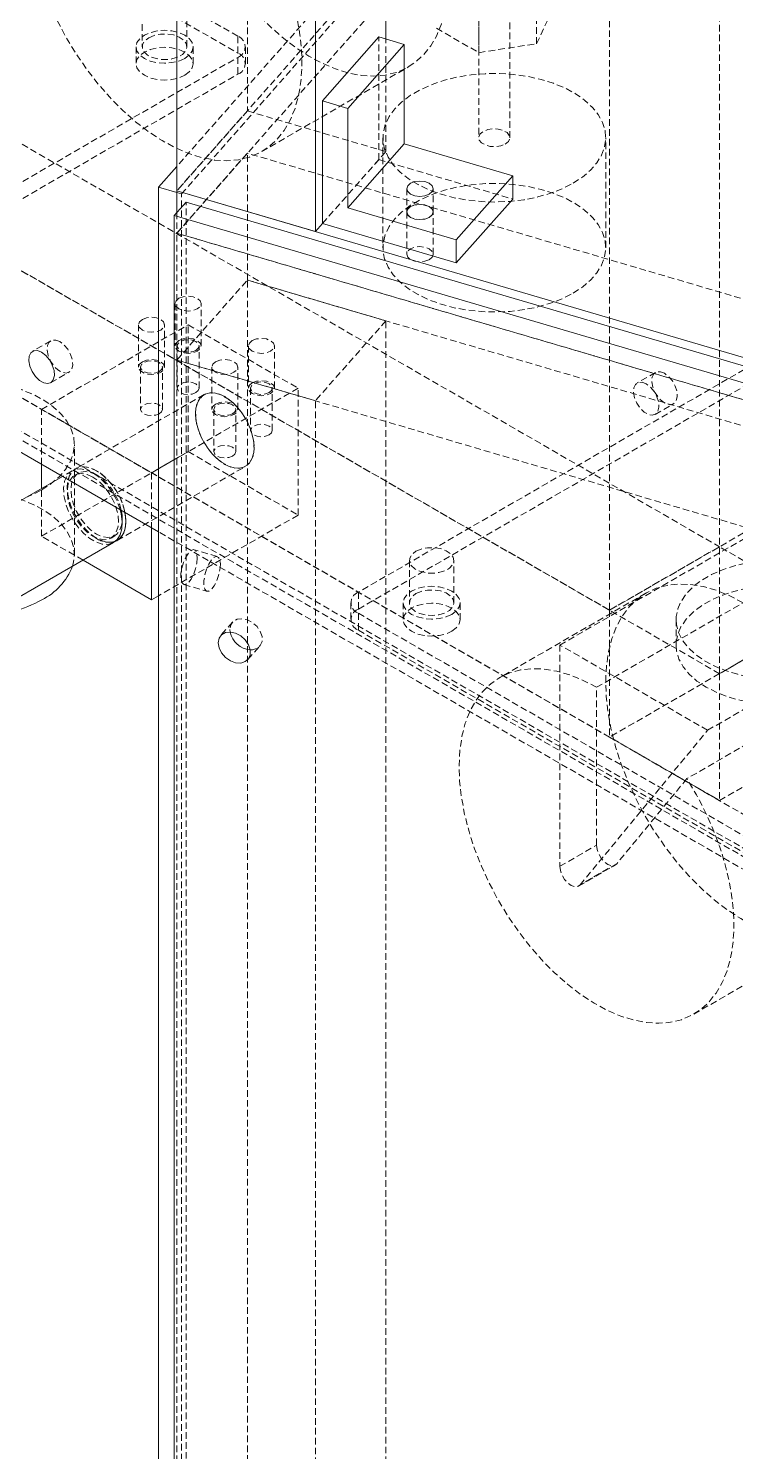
# Model space of a CAD drawing. Header units: millimetres. Extents: x 1529 to 6255, y 1713 to 5797.
# Drawn here: x 5545.8 to 5682.3, y 4221.7 to 4496.4 of the extents above; entities that cross this region are included whole.
import ezdxf

# ---------------------------------------------------------------- set-up
doc = ezdxf.new("R2010")
doc.units = ezdxf.units.MM
doc.linetypes.add('HIDDEN', pattern=[1.905, 1.27, -0.635])

msp = doc.modelspace()

# ---------------------------------------------------------------- linework, layer by layer
at = {"color": 7, "linetype": 'HIDDEN', "lineweight": 0}
for p, q in [((5657.954, 4890.345), (5657.954, 4384.089)), ((5679.167, 4878.098), (5679.167, 4371.843)), ((5575.357, 4464.435), (5756.454, 4669.616)), ((5574.449, 4456.874), (5757.362, 4664.113)), ((5588.069, 4578.455), (5588.069, 4480.47)), ((5586.218, 4494.891), (5508.436, 4539.793)), ((5508.436, 4536.527), (5586.218, 4491.625)), ((5643.88, 4493.437), (5643.88, 4527.732)), ((5632.727, 4491.712), (5632.727, 4526.006)), ((5467.035, 4518.797), (5679.167, 4396.335)), ((5614.799, 4515.48), (5574.449, 4469.764)), ((5614.799, 4510.755), (5574.449, 4465.039)), ((5657.954, 4384.089), (5445.822, 4506.55)), ((5409.441, 4503.056), (5694.335, 4338.591)), ((5567.776, 4501.015), (5567.776, 4492.85)), ((5576.376, 4492.85), (5576.376, 4501.015)), ((5643.88, 4493.437), (5646.869, 4499.876)), ((5632.715, 4498.151), (5632.715, 4475.287)), ((5638.715, 4475.287), (5638.715, 4498.151)), ((5409.441, 4494.891), (5694.335, 4330.425)), ((5692.921, 4332.875), (5410.855, 4495.708)), ((5679.167, 4371.839), (5467.035, 4494.3)), ((5586.218, 4491.625), (5586.218, 4494.891)), ((5613.437, 4471.065), (5613.437, 4494.744)), ((5614.799, 4472.608), (5614.799, 4494.344)), ((5624.562, 4496.425), (5632.727, 4491.712)), ((5657.954, 4384.089), (5852.408, 4496.345)), ((5566.576, 4492.85), (5566.576, 4489.584)), ((5577.576, 4489.584), (5577.576, 4492.85)), ((5587.682, 4489.584), (5587.682, 4492.85)), ((5632.727, 4491.712), (5643.88, 4493.437)), ((5508.436, 4445.907), (5586.218, 4490.809)), ((5586.218, 4490.809), (5586.218, 4487.543)), ((5590.824, 4472.611), (5619.109, 4488.939)), ((5508.436, 4442.64), (5586.218, 4487.543)), ((5679.167, 4371.843), (5873.622, 4484.099)), ((5657.954, 4359.593), (5445.822, 4482.054)), ((5588.069, 4480.47), (5574.449, 4465.039)), ((5588.069, 4480.47), (5614.799, 4472.608)), ((5614.215, 4475.287), (5614.215, 4454.057)), ((5657.215, 4454.057), (5657.215, 4475.287)), ((5588.069, 4472.305), (5574.449, 4456.874)), ((5833.096, 4400.232), (5588.069, 4472.305)), ((5588.069, 4447.809), (5588.069, 4472.305)), ((5602.542, 4458.72), (5614.799, 4472.608)), ((5602.542, 4458.72), (5613.437, 4471.065)), ((5613.437, 4471.065), (5639.276, 4463.464)), ((5852.408, 4471.849), (5657.954, 4359.593)), ((5575.357, 4464.435), (5574.449, 4464.702)), ((5575.357, 3896.123), (5575.357, 4464.435)), ((5618.805, 4465.452), (5618.805, 4460.961)), ((5623.905, 4460.961), (5623.905, 4465.452)), ((5576.231, 3894.57), (5576.231, 4462.882)), ((5574.449, 4460.863), (5574.449, 4456.874)), ((5618.805, 4460.961), (5618.805, 4452.796)), ((5623.905, 4452.796), (5623.905, 4460.961)), ((5679.167, 4347.347), (5873.622, 4459.603)), ((5817.694, 4385.325), (5574.449, 4456.874)), ((5574.449, 4456.874), (5819.476, 4384.801)), ((5574.449, 4432.378), (5574.449, 4456.874)), ((5574.449, 4432.378), (5588.069, 4447.809)), ((5833.096, 4375.736), (5588.069, 4447.809)), ((5588.069, 4447.809), (5614.799, 4439.946)), ((5588.069, 3941.554), (5588.069, 4447.809)), ((5574.137, 4443.275), (5574.137, 4435.109)), ((5579.137, 4435.109), (5579.137, 4443.275)), ((5548.352, 4422.863), (5576.637, 4439.191)), ((5567.066, 4439.193), (5567.066, 4431.027)), ((5572.066, 4431.027), (5572.066, 4439.193)), ((5576.637, 4439.191), (5597.85, 4426.945)), ((5576.637, 4414.695), (5576.637, 4439.191)), ((5614.799, 4439.946), (5601.18, 4424.515)), ((5614.799, 3933.691), (5614.799, 4439.946)), ((5550.138, 4436.103), (5546.603, 4434.062)), ((5574.537, 4435.109), (5574.537, 4426.944)), ((5578.737, 4426.944), (5578.737, 4435.109)), ((5588.279, 4435.111), (5588.279, 4426.945)), ((5593.279, 4426.945), (5593.279, 4435.111)), ((5567.466, 4431.027), (5567.466, 4422.862)), ((5571.666, 4422.862), (5571.666, 4431.027)), ((5817.694, 4360.829), (5574.449, 4432.378)), ((5601.18, 4424.515), (5574.449, 4432.378)), ((5574.449, 4432.378), (5574.449, 3926.123)), ((5581.208, 4431.029), (5581.208, 4422.863)), ((5586.208, 4422.863), (5586.208, 4431.029)), ((5687.263, 4432.477), (5609.482, 4387.574)), ((5550.102, 4428), (5553.638, 4430.041)), ((5609.482, 4384.308), (5687.263, 4429.21)), ((5666.811, 4429.99), (5663.275, 4427.949)), ((5579.708, 4425.708), (5554.959, 4411.421)), ((5579.708, 4425.708), (5554.959, 4411.421)), ((5597.85, 4426.945), (5569.566, 4410.617)), ((5588.679, 4426.945), (5588.679, 4418.78)), ((5592.879, 4418.78), (5592.879, 4426.945)), ((5597.85, 4402.449), (5597.85, 4426.945)), ((5548.352, 4422.863), (5569.566, 4410.617)), ((5548.352, 4412.25), (5548.352, 4422.863)), ((5581.608, 4422.863), (5581.608, 4414.698)), ((5585.808, 4414.698), (5585.808, 4422.863)), ((5601.18, 3918.26), (5601.18, 4424.515)), ((5666.775, 4421.886), (5670.31, 4423.927)), ((5548.352, 4398.367), (5576.637, 4414.695)), ((5554.685, 4394.868), (5554.685, 4416.098)), ((5576.637, 4414.695), (5597.85, 4402.449)), ((5562.959, 4397.564), (5587.708, 4411.851)), ((5562.959, 4397.564), (5587.708, 4411.851)), ((5554.252, 4411.012), (5552.375, 4409.928)), ((5555.459, 4410.554), (5554.752, 4410.146)), ((5569.566, 4410.617), (5569.566, 4400.004)), ((5548.352, 4398.367), (5548.352, 4407.606)), ((5597.85, 4402.449), (5570.902, 4386.893)), ((5648.373, 4377.368), (5690.799, 4401.86)), ((5556.351, 4393.749), (5548.352, 4398.367)), ((5561.752, 4398.022), (5562.459, 4398.43)), ((5689.385, 4330.834), (5570.902, 4399.233)), ((5582.247, 4394.459), (5577.792, 4395.769)), ((5679.167, 4396.335), (5657.954, 4384.089)), ((5700.38, 4384.089), (5679.167, 4396.335)), ((5619.324, 4393.699), (5619.324, 4385.533)), ((5627.924, 4385.533), (5627.924, 4393.699)), ((5575.817, 4389.054), (5580.272, 4387.743)), ((5609.482, 4387.574), (5609.482, 4384.308)), ((5664.979, 4387.386), (5636.695, 4371.058)), ((5608.017, 4385.533), (5608.017, 4382.267)), ((5618.124, 4385.533), (5618.124, 4382.267)), ((5629.124, 4382.267), (5629.124, 4385.533)), ((5655.444, 4369.202), (5683.728, 4385.53)), ((5585.19, 4381.77), (5582.92, 4379.198)), ((5609.482, 4383.492), (5687.263, 4338.59)), ((5609.482, 4383.492), (5609.482, 4380.226)), ((5657.954, 4384.089), (5657.954, 4359.593)), ((5679.167, 4371.843), (5657.954, 4384.089)), ((5670.799, 4382.267), (5670.799, 4377.368)), ((5700.38, 4384.089), (5679.167, 4371.843)), ((5584.696, 4380.371), (5584.74, 4379.88)), ((5609.482, 4380.226), (5687.263, 4335.323)), ((5588.169, 4374.566), (5590.439, 4377.138)), ((5648.373, 4377.368), (5648.373, 4334.651)), ((5676.877, 4360.913), (5648.373, 4377.368)), ((5679.167, 4371.839), (5657.954, 4359.593)), ((5679.167, 4371.843), (5679.167, 4347.347)), ((5655.444, 4338.733), (5655.444, 4369.202)), ((5701.17, 4367.904), (5672.886, 4351.575)), ((5676.877, 4360.913), (5685.972, 4366.163)), ((5652.277, 4331.07), (5676.877, 4360.913)), ((5657.954, 4359.593), (5679.167, 4347.347)), ((5672.886, 4351.575), (5659.348, 4335.152)), ((5648.373, 4334.651), (5655.444, 4338.733)), ((5651.994, 4330.829), (5659.065, 4334.911)), ((5659.348, 4335.152), (5652.277, 4331.07)), ((5674.192, 4306.105), (5702.476, 4322.433))]:
    msp.add_line(p, q, dxfattribs=at)
at = {"color": 7, "linetype": 'Continuous', "lineweight": 15}
for p, q in [((5574.449, 4563.024), (5574.449, 4465.039)), ((5601.18, 4555.162), (5601.18, 4457.177)), ((5614.799, 4494.344), (5614.799, 4551.156)), ((5613.437, 4494.744), (5602.542, 4482.4)), ((5618.338, 4493.303), (5613.437, 4494.744)), ((5570.902, 4399.233), (5407.32, 4493.667)), ((5607.442, 4480.958), (5618.338, 4493.303)), ((5618.338, 4474.114), (5618.338, 4493.303)), ((5602.542, 4482.4), (5607.442, 4480.958)), ((5602.542, 4482.4), (5602.542, 4458.72)), ((5607.442, 4461.769), (5607.442, 4480.958)), ((5618.338, 4474.114), (5607.442, 4461.769)), ((5639.276, 4467.955), (5618.338, 4474.114)), ((5574.449, 4469.764), (5570.902, 4465.745)), ((5628.381, 4455.61), (5639.276, 4467.955)), ((5639.276, 4463.464), (5639.276, 4467.955)), ((5574.449, 4464.702), (5570.902, 4465.745)), ((5570.902, 4465.745), (5570.902, 3897.433)), ((5574.449, 4465.039), (5574.449, 4460.863)), ((5819.476, 4392.966), (5574.449, 4465.039)), ((5574.449, 4465.039), (5601.18, 4457.177)), ((5576.231, 4462.882), (5573.961, 4460.31)), ((5576.231, 4462.882), (5817.694, 4391.858)), ((5628.381, 4455.61), (5607.442, 4461.769)), ((5628.381, 4451.12), (5639.276, 4463.464)), ((5573.961, 4460.31), (5815.424, 4389.286)), ((5573.961, 4460.31), (5573.961, 3891.998)), ((5601.18, 4457.177), (5602.542, 4458.72)), ((5602.542, 4458.72), (5628.381, 4451.12)), ((5628.381, 4451.12), (5628.381, 4455.61)), ((5548.352, 4407.606), (5548.352, 4412.25)), ((5552.375, 4409.928), (5102.411, 4150.17)), ((5569.566, 4400.004), (5569.566, 4386.121)), ((5110.41, 4136.313), (5562.252, 4397.156)), ((5569.566, 4386.121), (5556.351, 4393.749)), ((5570.902, 4386.893), (5569.566, 4386.121))]:
    msp.add_line(p, q, dxfattribs=at)
at = {"color": 7, "linetype": 'HIDDEN', "lineweight": 0, "flags": 128}
for points in [[(5600.36, 4552.036), (5597.775, 4553.383), (5595.215, 4554.425), (5592.704, 4555.152), (5590.265, 4555.558), (5587.923, 4555.639), (5585.699, 4555.394), (5583.615, 4554.825), (5581.691, 4553.938), (5579.944, 4552.741), (5578.392, 4551.246), (5577.049, 4549.467), (5575.928, 4547.42), (5575.04, 4545.126), (5574.393, 4542.606), (5573.993, 4539.884), (5573.845, 4536.987), (5573.949, 4533.94), (5574.304, 4530.775), (5574.908, 4527.52), (5575.754, 4524.208), (5576.835, 4520.868), (5578.14, 4517.534), (5579.656, 4514.237), (5581.37, 4511.008), (5583.264, 4507.879), (5585.321, 4504.878), (5587.522, 4502.035), (5589.845, 4499.376), (5592.268, 4496.928), (5594.768, 4494.713), (5597.321, 4492.752), (5599.904, 4491.064), (5602.49, 4489.665), (5605.057, 4488.568), (5607.578, 4487.785), (5610.031, 4487.322), (5612.392, 4487.183), (5614.638, 4487.371), (5616.748, 4487.883), (5618.702, 4488.715), (5620.482, 4489.858), (5622.069, 4491.301), (5623.45, 4493.031), (5624.611, 4495.032), (5625.541, 4497.284), (5626.231, 4499.766), (5626.675, 4502.454), (5626.868, 4505.323), (5626.808, 4508.345), (5626.497, 4511.492), (5625.936, 4514.733), (5625.132, 4518.037), (5624.092, 4521.374), (5622.826, 4524.712), (5621.346, 4528.018), (5619.666, 4531.261), (5617.802, 4534.41)], [(5572.076, 4535.708), (5569.491, 4537.054), (5566.931, 4538.096), (5564.419, 4538.824), (5561.981, 4539.23), (5559.639, 4539.311), (5557.415, 4539.066), (5555.331, 4538.497), (5553.407, 4537.61), (5551.66, 4536.413), (5550.108, 4534.918), (5548.765, 4533.139), (5547.644, 4531.092), (5546.755, 4528.798), (5546.108, 4526.278), (5545.709, 4523.556), (5545.56, 4520.658), (5545.664, 4517.612), (5546.02, 4514.447), (5546.624, 4511.192), (5547.47, 4507.88), (5548.551, 4504.54), (5549.855, 4501.206), (5551.372, 4497.909), (5553.085, 4494.68), (5554.98, 4491.551), (5557.037, 4488.55), (5559.238, 4485.707), (5561.561, 4483.048), (5563.984, 4480.6), (5566.484, 4478.384), (5569.037, 4476.423), (5571.619, 4474.735), (5574.206, 4473.337), (5576.772, 4472.24), (5579.294, 4471.457), (5581.747, 4470.994), (5584.108, 4470.855), (5586.354, 4471.043), (5588.464, 4471.555), (5590.418, 4472.386), (5592.197, 4473.529), (5593.785, 4474.973), (5595.166, 4476.703), (5596.327, 4478.704), (5597.257, 4480.956), (5597.947, 4483.438), (5598.39, 4486.126), (5598.583, 4488.995), (5598.524, 4492.017), (5598.212, 4495.163), (5597.652, 4498.405), (5596.848, 4501.709), (5595.808, 4505.046), (5594.542, 4508.384), (5593.062, 4511.69), (5591.382, 4514.933), (5589.518, 4518.082)], [(5575.965, 4490.605), (5574.826, 4490.1), (5573.499, 4489.783), (5572.076, 4489.675), (5570.652, 4489.783), (5569.326, 4490.1), (5568.187, 4490.605), (5567.313, 4491.262), (5566.763, 4492.028), (5566.576, 4492.85), (5566.763, 4493.672), (5567.313, 4494.438), (5568.187, 4495.095), (5569.326, 4495.6), (5570.652, 4495.917), (5572.076, 4496.025), (5573.499, 4495.917), (5574.826, 4495.6), (5575.965, 4495.095), (5576.839, 4494.438), (5577.388, 4493.672), (5577.576, 4492.85), (5577.388, 4492.028), (5576.839, 4491.262), (5575.965, 4490.605)], [(5569.035, 4494.605), (5570.067, 4495.045), (5571.276, 4495.289), (5572.557, 4495.317), (5573.795, 4495.125), (5574.881, 4494.732), (5575.717, 4494.171), (5576.229, 4493.492), (5576.373, 4492.757), (5576.134, 4492.03), (5575.536, 4491.376), (5574.629, 4490.853), (5573.496, 4490.507), (5572.237, 4490.369), (5570.963, 4490.452), (5569.788, 4490.748), (5568.816, 4491.231), (5568.135, 4491.857), (5567.803, 4492.572), (5567.851, 4493.311), (5568.274, 4494.01), (5569.035, 4494.605)], [(5575.965, 4487.339), (5576.839, 4487.996), (5577.388, 4488.762), (5577.576, 4489.584), (5577.388, 4490.406), (5576.839, 4491.171), (5575.965, 4491.829), (5574.826, 4492.334), (5573.499, 4492.651), (5572.076, 4492.759), (5570.652, 4492.651), (5569.326, 4492.334), (5568.187, 4491.829), (5567.313, 4491.171), (5566.763, 4490.406), (5566.576, 4489.584), (5566.763, 4488.762), (5567.313, 4487.996), (5568.187, 4487.339), (5569.326, 4486.834), (5570.652, 4486.517), (5572.076, 4486.409), (5573.499, 4486.517), (5574.826, 4486.834), (5575.965, 4487.339)], [(5650.918, 4466.511), (5652.737, 4467.705), (5654.277, 4469.024), (5655.512, 4470.446), (5656.422, 4471.947), (5656.992, 4473.503), (5657.213, 4475.088), (5657.08, 4476.677), (5656.597, 4478.243), (5655.771, 4479.76), (5654.615, 4481.204), (5653.15, 4482.551), (5651.398, 4483.778), (5649.388, 4484.866), (5647.154, 4485.797), (5644.732, 4486.555), (5642.162, 4487.128), (5639.487, 4487.507), (5636.749, 4487.685), (5633.994, 4487.659), (5631.268, 4487.431), (5628.614, 4487.003), (5626.078, 4486.382), (5623.699, 4485.58), (5621.518, 4484.608), (5619.57, 4483.483), (5617.887, 4482.224), (5616.497, 4480.851), (5615.422, 4479.387), (5614.68, 4477.855), (5614.284, 4476.281), (5614.24, 4474.691), (5614.549, 4473.11), (5615.205, 4471.566), (5616.198, 4470.082), (5617.511, 4468.684), (5619.123, 4467.394), (5621.008, 4466.234), (5623.134, 4465.223), (5625.467, 4464.377), (5627.968, 4463.71), (5630.596, 4463.233), (5633.308, 4462.954), (5636.06, 4462.877), (5638.806, 4463.005), (5641.502, 4463.334), (5644.102, 4463.859), (5646.565, 4464.572), (5648.849, 4465.461), (5650.918, 4466.511)], [(5637.837, 4474.063), (5638.434, 4474.555), (5638.704, 4475.136), (5638.613, 4475.736), (5638.173, 4476.281), (5637.436, 4476.706), (5636.492, 4476.96), (5635.454, 4477.013), (5634.448, 4476.857), (5633.594, 4476.512), (5632.996, 4476.019), (5632.727, 4475.438), (5632.818, 4474.839), (5633.258, 4474.294), (5633.995, 4473.869), (5634.939, 4473.615), (5635.977, 4473.562), (5636.983, 4473.718), (5637.837, 4474.063)], [(5650.918, 4445.281), (5652.737, 4446.475), (5654.277, 4447.794), (5655.512, 4449.216), (5656.422, 4450.717), (5656.992, 4452.273), (5657.213, 4453.858), (5657.08, 4455.447), (5656.597, 4457.013), (5655.771, 4458.53), (5654.615, 4459.974), (5653.15, 4461.32), (5651.398, 4462.548), (5649.388, 4463.636), (5647.154, 4464.567), (5644.732, 4465.325), (5642.162, 4465.898), (5639.487, 4466.277), (5636.749, 4466.455), (5633.994, 4466.429), (5631.268, 4466.201), (5628.614, 4465.773), (5626.078, 4465.152), (5623.699, 4464.35), (5621.518, 4463.378), (5619.57, 4462.253), (5617.887, 4460.994), (5616.497, 4459.621), (5615.422, 4458.157), (5614.68, 4456.625), (5614.284, 4455.051), (5614.24, 4453.461), (5614.549, 4451.88), (5615.205, 4450.336), (5616.198, 4448.852), (5617.511, 4447.454), (5619.123, 4446.164), (5621.008, 4445.004), (5623.134, 4443.993), (5625.467, 4443.147), (5627.968, 4442.48), (5630.596, 4442.003), (5633.308, 4441.724), (5636.06, 4441.647), (5638.806, 4441.775), (5641.502, 4442.104), (5644.102, 4442.629), (5646.565, 4443.342), (5648.849, 4444.231), (5650.918, 4445.281)], [(5623.158, 4459.92), (5622.33, 4459.601), (5621.355, 4459.489), (5620.379, 4459.601), (5619.551, 4459.92), (5618.999, 4460.398), (5618.805, 4460.961), (5618.999, 4461.524), (5619.551, 4462.002), (5620.379, 4462.321), (5621.355, 4462.433), (5622.33, 4462.321), (5623.158, 4462.002), (5623.71, 4461.524), (5623.905, 4460.961), (5623.71, 4460.398), (5623.158, 4459.92)], [(5619.551, 4462.002), (5620.379, 4462.321), (5621.355, 4462.433), (5622.33, 4462.321), (5623.158, 4462.002), (5623.71, 4461.524), (5623.905, 4460.961), (5623.71, 4460.398), (5623.158, 4459.92), (5622.33, 4459.601), (5621.355, 4459.489), (5620.379, 4459.601), (5619.551, 4459.92), (5618.999, 4460.398), (5618.805, 4460.961), (5618.999, 4461.524), (5619.551, 4462.002)], [(5623.158, 4451.755), (5623.71, 4452.232), (5623.905, 4452.796), (5623.71, 4453.359), (5623.158, 4453.837), (5622.33, 4454.156), (5621.355, 4454.268), (5620.379, 4454.156), (5619.551, 4453.837), (5618.999, 4453.359), (5618.805, 4452.796), (5618.999, 4452.232), (5619.551, 4451.755), (5620.379, 4451.436), (5621.355, 4451.324), (5622.33, 4451.436), (5623.158, 4451.755)], [(5574.869, 4444.295), (5575.68, 4444.608), (5576.637, 4444.718), (5577.593, 4444.608), (5578.405, 4444.295), (5578.946, 4443.827), (5579.137, 4443.275), (5578.946, 4442.723), (5578.405, 4442.254), (5577.593, 4441.941), (5576.637, 4441.832), (5575.68, 4441.941), (5574.869, 4442.254), (5574.327, 4442.723), (5574.137, 4443.275), (5574.327, 4443.827), (5574.869, 4444.295)], [(5567.798, 4440.213), (5568.609, 4440.526), (5569.566, 4440.636), (5570.522, 4440.526), (5571.333, 4440.213), (5571.875, 4439.745), (5572.066, 4439.193), (5571.875, 4438.64), (5571.333, 4438.172), (5570.522, 4437.859), (5569.566, 4437.75), (5568.609, 4437.859), (5567.798, 4438.172), (5567.256, 4438.64), (5567.066, 4439.193), (5567.256, 4439.745), (5567.798, 4440.213)], [(5574.869, 4436.13), (5575.68, 4436.443), (5576.637, 4436.553), (5577.593, 4436.443), (5578.405, 4436.13), (5578.946, 4435.662), (5579.137, 4435.109), (5578.946, 4434.557), (5578.405, 4434.089), (5577.593, 4433.776), (5576.637, 4433.666), (5575.68, 4433.776), (5574.869, 4434.089), (5574.327, 4434.557), (5574.137, 4435.109), (5574.327, 4435.662), (5574.869, 4436.13)], [(5589.011, 4436.131), (5589.822, 4436.444), (5590.779, 4436.554), (5591.736, 4436.444), (5592.547, 4436.131), (5593.089, 4435.663), (5593.279, 4435.111), (5593.089, 4434.558), (5592.547, 4434.09), (5591.736, 4433.777), (5590.779, 4433.668), (5589.822, 4433.777), (5589.011, 4434.09), (5588.469, 4434.558), (5588.279, 4435.111), (5588.469, 4435.663), (5589.011, 4436.131)], [(5551.888, 4435.93), (5551.084, 4436.239), (5550.368, 4436.205), (5549.816, 4435.831), (5549.489, 4435.158), (5549.422, 4434.26), (5549.622, 4433.232), (5550.067, 4432.187), (5550.71, 4431.238), (5551.481, 4430.488), (5552.295, 4430.018), (5553.066, 4429.878), (5553.709, 4430.085), (5554.154, 4430.615), (5554.354, 4431.412), (5554.287, 4432.388), (5553.96, 4433.439), (5553.408, 4434.449), (5552.692, 4435.311), (5551.888, 4435.93)], [(5578.122, 4434.252), (5578.577, 4434.645), (5578.737, 4435.109), (5578.577, 4435.573), (5578.122, 4435.967), (5577.44, 4436.229), (5576.637, 4436.322), (5575.833, 4436.229), (5575.152, 4435.967), (5574.697, 4435.573), (5574.537, 4435.109), (5574.697, 4434.645), (5575.152, 4434.252), (5575.833, 4433.989), (5576.637, 4433.897), (5577.44, 4433.989), (5578.122, 4434.252)], [(5567.798, 4432.048), (5568.609, 4432.361), (5569.566, 4432.471), (5570.522, 4432.361), (5571.333, 4432.048), (5571.875, 4431.58), (5572.066, 4431.027), (5571.875, 4430.475), (5571.333, 4430.007), (5570.522, 4429.694), (5569.566, 4429.584), (5568.609, 4429.694), (5567.798, 4430.007), (5567.256, 4430.475), (5567.066, 4431.027), (5567.256, 4431.58), (5567.798, 4432.048)], [(5571.051, 4430.17), (5571.506, 4430.563), (5571.666, 4431.027), (5571.506, 4431.491), (5571.051, 4431.885), (5570.369, 4432.147), (5569.566, 4432.24), (5568.762, 4432.147), (5568.081, 4431.885), (5567.626, 4431.491), (5567.466, 4431.027), (5567.626, 4430.563), (5568.081, 4430.17), (5568.762, 4429.907), (5569.566, 4429.815), (5570.369, 4429.907), (5571.051, 4430.17)], [(5581.94, 4432.049), (5582.751, 4432.362), (5583.708, 4432.472), (5584.665, 4432.362), (5585.476, 4432.049), (5586.018, 4431.581), (5586.208, 4431.029), (5586.018, 4430.476), (5585.476, 4430.008), (5584.665, 4429.695), (5583.708, 4429.585), (5582.751, 4429.695), (5581.94, 4430.008), (5581.398, 4430.476), (5581.208, 4431.029), (5581.398, 4431.581), (5581.94, 4432.049)], [(5548.388, 4407.321), (5550.207, 4408.516), (5551.747, 4409.835), (5552.982, 4411.256), (5553.892, 4412.757), (5554.462, 4414.314), (5554.682, 4415.899), (5554.55, 4417.487), (5554.066, 4419.053), (5553.24, 4420.57), (5552.085, 4422.014), (5550.619, 4423.361), (5548.867, 4424.588), (5546.858, 4425.676), (5544.624, 4426.607), (5542.202, 4427.365), (5539.632, 4427.938), (5536.956, 4428.317), (5534.218, 4428.495), (5531.464, 4428.47), (5528.737, 4428.241), (5526.084, 4427.813), (5523.547, 4427.193), (5522.84, 4426.978)], [(5589.011, 4427.966), (5589.822, 4428.279), (5590.779, 4428.389), (5591.736, 4428.279), (5592.547, 4427.966), (5593.089, 4427.498), (5593.279, 4426.945), (5593.089, 4426.393), (5592.547, 4425.925), (5591.736, 4425.612), (5590.779, 4425.502), (5589.822, 4425.612), (5589.011, 4425.925), (5588.469, 4426.393), (5588.279, 4426.945), (5588.469, 4427.498), (5589.011, 4427.966)], [(5668.561, 4429.817), (5667.757, 4430.126), (5667.041, 4430.091), (5666.489, 4429.718), (5666.161, 4429.045), (5666.094, 4428.146), (5666.294, 4427.119), (5666.74, 4426.074), (5667.383, 4425.125), (5668.153, 4424.375), (5668.968, 4423.905), (5669.739, 4423.765), (5670.381, 4423.972), (5670.827, 4424.502), (5671.027, 4425.299), (5670.96, 4426.275), (5670.633, 4427.326), (5670.081, 4428.336), (5669.364, 4429.198), (5668.561, 4429.817)], [(5578.122, 4426.087), (5578.577, 4426.48), (5578.737, 4426.944), (5578.577, 4427.408), (5578.122, 4427.801), (5577.44, 4428.064), (5576.637, 4428.156), (5575.833, 4428.064), (5575.152, 4427.801), (5574.697, 4427.408), (5574.537, 4426.944), (5574.697, 4426.48), (5575.152, 4426.087), (5575.833, 4425.824), (5576.637, 4425.732), (5577.44, 4425.824), (5578.122, 4426.087)], [(5583.708, 4425.312), (5582.492, 4425.861), (5581.333, 4426.079), (5580.284, 4425.956), (5579.396, 4425.497), (5578.71, 4424.724), (5578.257, 4423.673), (5578.059, 4422.394), (5578.126, 4420.945), (5578.453, 4419.395), (5579.026, 4417.816), (5579.818, 4416.283), (5580.791, 4414.866), (5581.902, 4413.632), (5583.096, 4412.638), (5584.319, 4411.932), (5585.514, 4411.546), (5586.624, 4411.498), (5587.598, 4411.791), (5588.39, 4412.41), (5588.963, 4413.328), (5589.29, 4414.5), (5589.356, 4415.872), (5589.158, 4417.38), (5588.706, 4418.954), (5588.019, 4420.519), (5587.131, 4422.003), (5586.083, 4423.337), (5584.924, 4424.457), (5583.708, 4425.312)], [(5583.708, 4412.247), (5584.924, 4411.698), (5586.083, 4411.479), (5587.131, 4411.603), (5588.019, 4412.061), (5588.706, 4412.834), (5589.158, 4413.885), (5589.356, 4415.165), (5589.29, 4416.613), (5588.963, 4418.163), (5588.39, 4419.742), (5587.598, 4421.276), (5586.624, 4422.693), (5585.514, 4423.927), (5584.319, 4424.92), (5583.096, 4425.626), (5581.902, 4426.012), (5580.791, 4426.06), (5579.818, 4425.767), (5579.026, 4425.148), (5578.453, 4424.231), (5578.126, 4423.059), (5578.059, 4421.686), (5578.257, 4420.178), (5578.71, 4418.605), (5579.396, 4417.039), (5580.284, 4415.555), (5581.333, 4414.222), (5582.492, 4413.102), (5583.708, 4412.247)], [(5592.264, 4426.088), (5592.719, 4426.481), (5592.879, 4426.945), (5592.719, 4427.409), (5592.264, 4427.803), (5591.583, 4428.065), (5590.779, 4428.158), (5589.975, 4428.065), (5589.294, 4427.803), (5588.839, 4427.409), (5588.679, 4426.945), (5588.839, 4426.481), (5589.294, 4426.088), (5589.975, 4425.825), (5590.779, 4425.733), (5591.583, 4425.825), (5592.264, 4426.088)], [(5665.025, 4427.775), (5664.222, 4428.085), (5663.505, 4428.05), (5662.953, 4427.677), (5662.626, 4427.004), (5662.559, 4426.105), (5662.759, 4425.078), (5663.204, 4424.033), (5663.847, 4423.084), (5664.618, 4422.334), (5665.432, 4421.864), (5666.203, 4421.724), (5666.846, 4421.931), (5667.292, 4422.461), (5667.492, 4423.258), (5667.424, 4424.234), (5667.097, 4425.285), (5666.545, 4426.295), (5665.829, 4427.157), (5665.025, 4427.775)], [(5571.051, 4422.005), (5571.506, 4422.398), (5571.666, 4422.862), (5571.506, 4423.326), (5571.051, 4423.719), (5570.369, 4423.982), (5569.566, 4424.074), (5568.762, 4423.982), (5568.081, 4423.719), (5567.626, 4423.326), (5567.466, 4422.862), (5567.626, 4422.398), (5568.081, 4422.005), (5568.762, 4421.742), (5569.566, 4421.65), (5570.369, 4421.742), (5571.051, 4422.005)], [(5581.94, 4423.884), (5582.751, 4424.197), (5583.708, 4424.307), (5584.665, 4424.197), (5585.476, 4423.884), (5586.018, 4423.416), (5586.208, 4422.863), (5586.018, 4422.311), (5585.476, 4421.843), (5584.665, 4421.53), (5583.708, 4421.42), (5582.751, 4421.53), (5581.94, 4421.843), (5581.398, 4422.311), (5581.208, 4422.863), (5581.398, 4423.416), (5581.94, 4423.884)], [(5585.193, 4422.006), (5585.648, 4422.399), (5585.808, 4422.863), (5585.648, 4423.327), (5585.193, 4423.721), (5584.511, 4423.983), (5583.708, 4424.076), (5582.904, 4423.983), (5582.223, 4423.721), (5581.768, 4423.327), (5581.608, 4422.863), (5581.768, 4422.399), (5582.223, 4422.006), (5582.904, 4421.743), (5583.708, 4421.651), (5584.511, 4421.743), (5585.193, 4422.006)], [(5592.264, 4417.923), (5592.719, 4418.316), (5592.879, 4418.78), (5592.719, 4419.244), (5592.264, 4419.637), (5591.583, 4419.9), (5590.779, 4419.992), (5589.975, 4419.9), (5589.294, 4419.637), (5588.839, 4419.244), (5588.679, 4418.78), (5588.839, 4418.316), (5589.294, 4417.923), (5589.975, 4417.66), (5590.779, 4417.568), (5591.583, 4417.66), (5592.264, 4417.923)], [(5585.193, 4413.841), (5585.648, 4414.234), (5585.808, 4414.698), (5585.648, 4415.162), (5585.193, 4415.555), (5584.511, 4415.818), (5583.708, 4415.91), (5582.904, 4415.818), (5582.223, 4415.555), (5581.768, 4415.162), (5581.608, 4414.698), (5581.768, 4414.234), (5582.223, 4413.841), (5582.904, 4413.578), (5583.708, 4413.486), (5584.511, 4413.578), (5585.193, 4413.841)], [(5562.59, 4397.387), (5561.875, 4397.211), (5560.765, 4397.259), (5559.571, 4397.645), (5558.347, 4398.351), (5557.153, 4399.344), (5556.043, 4400.578), (5555.069, 4401.995), (5554.277, 4403.529), (5553.704, 4405.108), (5553.377, 4406.658), (5553.311, 4408.107), (5553.508, 4409.386), (5553.961, 4410.437), (5554.648, 4411.21), (5555.536, 4411.669), (5556.584, 4411.792), (5557.743, 4411.574), (5558.959, 4411.024), (5558.959, 4411.024)], [(5558.959, 4397.96), (5557.743, 4398.815), (5556.584, 4399.935), (5555.536, 4401.268), (5554.648, 4402.752), (5553.961, 4404.318), (5553.508, 4405.891), (5553.311, 4407.399), (5553.377, 4408.772), (5553.704, 4409.944), (5554.277, 4410.861), (5555.069, 4411.48), (5556.043, 4411.773), (5557.153, 4411.725), (5558.347, 4411.339), (5559.571, 4410.633), (5560.765, 4409.64), (5561.875, 4408.406), (5562.849, 4406.989), (5563.641, 4405.455), (5564.214, 4403.876), (5564.436, 4402.966)], [(5558.252, 4410.616), (5557.036, 4411.166), (5555.877, 4411.384), (5554.829, 4411.261), (5553.941, 4410.802), (5553.254, 4410.029), (5552.801, 4408.978), (5552.603, 4407.698), (5552.67, 4406.25), (5552.997, 4404.7), (5553.57, 4403.121), (5554.362, 4401.587), (5555.336, 4400.17), (5556.446, 4398.936), (5557.64, 4397.943), (5558.864, 4397.237), (5560.058, 4396.851), (5561.168, 4396.803), (5562.142, 4397.096), (5562.252, 4397.156)], [(5558.252, 4409.8), (5557.151, 4410.292), (5556.104, 4410.473), (5555.166, 4410.334), (5554.382, 4409.882), (5553.792, 4409.138), (5553.426, 4408.142), (5553.302, 4406.941), (5553.426, 4405.598), (5553.792, 4404.178), (5554.382, 4402.754), (5555.166, 4401.397), (5556.104, 4400.174), (5557.151, 4399.147), (5558.252, 4398.368), (5559.353, 4397.876), (5560.4, 4397.694), (5561.338, 4397.834), (5562.122, 4398.286), (5562.712, 4399.029), (5563.078, 4400.026), (5563.202, 4401.226), (5563.078, 4402.57), (5562.712, 4403.989), (5562.122, 4405.414), (5561.338, 4406.771), (5560.4, 4407.994), (5559.353, 4409.021), (5558.252, 4409.8)], [(5558.959, 4410.208), (5557.858, 4410.7), (5556.811, 4410.882), (5555.873, 4410.742), (5555.089, 4410.29), (5554.5, 4409.547), (5554.133, 4408.55), (5554.009, 4407.35), (5554.133, 4406.006), (5554.5, 4404.587), (5555.089, 4403.162), (5555.873, 4401.805), (5556.811, 4400.582), (5557.858, 4399.555), (5558.959, 4398.776), (5560.061, 4398.284), (5561.107, 4398.103), (5562.045, 4398.242), (5562.829, 4398.694), (5563.419, 4399.438), (5563.785, 4400.434), (5563.897, 4401.247)], [(5554.314, 4392.573), (5554.462, 4393.083), (5554.682, 4394.669), (5554.55, 4396.257), (5554.066, 4397.823), (5553.24, 4399.34), (5552.085, 4400.784), (5550.619, 4402.131), (5548.867, 4403.358), (5546.858, 4404.446), (5544.624, 4405.377), (5542.202, 4406.135), (5539.632, 4406.708), (5536.956, 4407.087), (5534.218, 4407.265), (5531.464, 4407.24), (5528.737, 4407.011), (5526.084, 4406.583), (5523.547, 4405.963), (5521.169, 4405.16), (5518.987, 4404.188), (5517.039, 4403.064), (5515.356, 4401.805), (5513.966, 4400.431), (5512.891, 4398.967), (5512.15, 4397.435), (5511.754, 4395.861), (5511.685, 4394.868)], [(5545.3, 4405.844), (5546.319, 4406.271), (5548.388, 4407.321)], [(5578.393, 4394.212), (5578.307, 4393.186), (5578.058, 4392.077), (5577.673, 4391.003), (5577.194, 4390.083), (5576.673, 4389.415), (5576.166, 4389.071), (5575.728, 4389.089), (5575.407, 4389.468), (5575.237, 4390.165), (5575.237, 4391.106), (5575.407, 4392.188), (5575.728, 4393.295), (5576.166, 4394.305), (5576.673, 4395.111), (5577.194, 4395.624), (5577.673, 4395.788), (5578.058, 4395.587), (5578.307, 4395.042), (5578.393, 4394.212)], [(5620.583, 4395.454), (5621.615, 4395.893), (5622.824, 4396.138), (5624.105, 4396.165), (5625.343, 4395.974), (5626.429, 4395.58), (5627.265, 4395.019), (5627.777, 4394.341), (5627.921, 4393.606), (5627.683, 4392.879), (5627.084, 4392.224), (5626.177, 4391.701), (5625.044, 4391.355), (5623.785, 4391.218), (5622.511, 4391.301), (5621.336, 4391.597), (5620.365, 4392.079), (5619.683, 4392.706), (5619.351, 4393.421), (5619.399, 4394.16), (5619.822, 4394.858), (5620.583, 4395.454)], [(5582.848, 4392.901), (5582.762, 4391.876), (5582.513, 4390.766), (5582.128, 4389.693), (5581.649, 4388.772), (5581.128, 4388.104), (5580.621, 4387.761), (5580.183, 4387.779), (5579.862, 4388.157), (5579.692, 4388.855), (5579.692, 4389.796), (5579.862, 4390.878), (5580.183, 4391.984), (5580.621, 4392.995), (5581.128, 4393.8), (5581.649, 4394.313), (5582.128, 4394.478), (5582.513, 4394.277), (5582.762, 4393.732), (5582.848, 4392.901)], [(5704.941, 4374.103), (5702.93, 4373.088), (5700.702, 4372.236), (5698.298, 4371.564), (5695.76, 4371.082), (5693.133, 4370.8), (5690.465, 4370.723), (5687.802, 4370.852), (5685.193, 4371.184), (5682.685, 4371.714), (5680.321, 4372.433), (5678.143, 4373.327), (5676.192, 4374.38), (5674.502, 4375.575), (5673.102, 4376.888), (5672.018, 4378.298), (5671.269, 4379.778), (5670.869, 4381.303), (5670.824, 4382.846), (5671.136, 4384.377), (5671.799, 4385.871), (5672.8, 4387.301), (5674.123, 4388.641), (5675.744, 4389.868), (5677.633, 4390.958), (5679.757, 4391.894), (5682.078, 4392.657), (5684.555, 4393.236), (5687.143, 4393.618), (5689.797, 4393.798), (5692.468, 4393.772), (5695.11, 4393.541), (5697.674, 4393.109), (5700.116, 4392.483), (5702.392, 4391.675), (5704.461, 4390.699), (5706.286, 4389.573), (5707.834, 4388.316), (5709.079, 4386.951), (5709.997, 4385.503), (5710.573, 4383.997), (5710.796, 4382.46), (5710.662, 4380.919), (5710.174, 4379.403), (5709.34, 4377.938), (5708.175, 4376.55), (5706.7, 4375.264), (5704.941, 4374.103)], [(5627.513, 4383.288), (5626.374, 4382.783), (5625.047, 4382.466), (5623.624, 4382.358), (5622.2, 4382.466), (5620.874, 4382.783), (5619.735, 4383.288), (5618.861, 4383.946), (5618.311, 4384.711), (5618.124, 4385.533), (5618.311, 4386.355), (5618.861, 4387.121), (5619.735, 4387.778), (5620.874, 4388.283), (5622.2, 4388.6), (5623.624, 4388.708), (5625.047, 4388.6), (5626.374, 4388.283), (5627.513, 4387.778), (5628.387, 4387.121), (5628.936, 4386.355), (5629.124, 4385.533), (5628.936, 4384.711), (5628.387, 4383.946), (5627.513, 4383.288)], [(5620.583, 4387.288), (5621.615, 4387.728), (5622.824, 4387.972), (5624.105, 4388), (5625.343, 4387.808), (5626.429, 4387.415), (5627.265, 4386.854), (5627.777, 4386.176), (5627.921, 4385.44), (5627.683, 4384.713), (5627.084, 4384.059), (5626.177, 4383.536), (5625.044, 4383.19), (5623.785, 4383.053), (5622.511, 4383.135), (5621.336, 4383.431), (5620.365, 4383.914), (5619.683, 4384.54), (5619.351, 4385.255), (5619.399, 4385.995), (5619.822, 4386.693), (5620.583, 4387.288)], [(5683.728, 4385.53), (5681.143, 4386.876), (5678.583, 4387.918), (5676.072, 4388.646), (5673.633, 4389.052), (5671.291, 4389.133), (5669.067, 4388.887), (5666.983, 4388.319), (5665.059, 4387.432), (5663.312, 4386.235), (5661.76, 4384.74), (5660.417, 4382.961), (5659.296, 4380.914), (5658.408, 4378.62), (5657.761, 4376.1), (5657.361, 4373.378), (5657.212, 4370.48), (5657.316, 4367.434), (5657.672, 4364.269), (5658.276, 4361.014), (5659.122, 4357.701), (5660.203, 4354.362), (5661.507, 4351.028), (5663.024, 4347.731), (5664.737, 4344.502), (5666.632, 4341.372), (5668.689, 4338.372), (5670.89, 4335.529), (5673.213, 4332.87), (5675.636, 4330.421), (5678.136, 4328.206), (5680.689, 4326.245), (5683.272, 4324.557), (5685.858, 4323.158), (5688.425, 4322.062), (5690.946, 4321.279), (5693.399, 4320.815), (5695.76, 4320.677), (5698.006, 4320.865), (5700.116, 4321.377), (5702.07, 4322.208), (5703.85, 4323.351), (5705.437, 4324.795), (5706.818, 4326.525), (5707.979, 4328.526), (5708.909, 4330.778), (5709.599, 4333.26), (5710.043, 4335.948), (5710.236, 4338.817), (5710.176, 4341.839), (5709.865, 4344.985), (5709.304, 4348.226), (5708.5, 4351.531), (5707.46, 4354.868), (5706.194, 4358.205), (5704.714, 4361.511), (5703.034, 4364.754), (5701.17, 4367.904)], [(5710.208, 4380.154), (5709.372, 4381.651), (5708.192, 4383.068), (5706.689, 4384.379), (5704.892, 4385.56), (5702.833, 4386.59), (5700.551, 4387.448), (5698.088, 4388.119), (5695.49, 4388.591), (5692.805, 4388.855), (5690.083, 4388.906), (5687.374, 4388.743), (5684.728, 4388.369), (5682.196, 4387.791), (5679.822, 4387.019), (5677.653, 4386.069), (5675.727, 4384.957), (5674.08, 4383.704), (5672.744, 4382.334), (5671.743, 4380.872), (5671.094, 4379.345), (5670.812, 4377.781), (5670.9, 4376.21), (5671.357, 4374.66), (5672.174, 4373.16), (5673.338, 4371.738), (5674.824, 4370.421), (5676.607, 4369.232), (5678.654, 4368.195), (5680.925, 4367.327), (5683.38, 4366.646), (5685.972, 4366.163)], [(5627.513, 4380.022), (5628.387, 4380.679), (5628.936, 4381.445), (5629.124, 4382.267), (5628.936, 4383.089), (5628.387, 4383.855), (5627.513, 4384.512), (5626.374, 4385.017), (5625.047, 4385.334), (5623.624, 4385.442), (5622.2, 4385.334), (5620.874, 4385.017), (5619.735, 4384.512), (5618.861, 4383.855), (5618.311, 4383.089), (5618.124, 4382.267), (5618.311, 4381.445), (5618.861, 4380.679), (5619.735, 4380.022), (5620.874, 4379.517), (5622.2, 4379.2), (5623.624, 4379.092), (5625.047, 4379.2), (5626.374, 4379.517), (5627.513, 4380.022)], [(5588.619, 4376.456), (5589.067, 4376.468), (5589.927, 4376.73), (5590.557, 4377.287), (5590.89, 4378.079), (5590.89, 4379.02), (5590.557, 4380.007), (5589.927, 4380.935), (5589.067, 4381.703), (5588.072, 4382.226), (5587.049, 4382.45), (5586.109, 4382.348), (5585.354, 4381.933), (5584.865, 4381.25), (5584.696, 4380.371), (5584.696, 4380.371)], [(5655.444, 4369.202), (5652.859, 4370.548), (5650.299, 4371.59), (5647.787, 4372.317), (5645.349, 4372.724), (5643.007, 4372.804), (5640.783, 4372.559), (5638.699, 4371.991), (5636.775, 4371.104), (5635.028, 4369.907), (5633.476, 4368.412), (5632.133, 4366.632), (5631.012, 4364.586), (5630.123, 4362.292), (5629.476, 4359.772), (5629.077, 4357.05), (5628.928, 4354.152), (5629.032, 4351.106), (5629.388, 4347.94), (5629.992, 4344.686), (5630.838, 4341.373), (5631.919, 4338.034), (5633.223, 4334.7), (5634.74, 4331.403), (5636.453, 4328.174), (5638.348, 4325.044), (5640.405, 4322.044), (5642.606, 4319.2), (5644.928, 4316.542), (5647.352, 4314.093), (5649.852, 4311.878), (5652.405, 4309.917), (5654.987, 4308.229), (5657.574, 4306.83), (5660.14, 4305.734), (5662.662, 4304.95), (5665.115, 4304.487), (5667.476, 4304.349), (5669.722, 4304.537), (5671.832, 4305.049), (5673.786, 4305.88), (5675.565, 4307.023), (5677.153, 4308.466), (5678.534, 4310.197), (5679.695, 4312.198), (5680.625, 4314.45), (5681.315, 4316.932), (5681.758, 4319.62), (5681.951, 4322.488), (5681.892, 4325.51), (5681.58, 4328.657), (5681.02, 4331.898), (5680.216, 4335.203), (5679.176, 4338.54), (5677.91, 4341.877), (5676.43, 4345.183), (5674.75, 4348.426), (5672.886, 4351.575)], [(5655.444, 4338.733), (5655.552, 4337.898), (5655.866, 4337.022), (5656.354, 4336.197), (5656.966, 4335.505), (5657.639, 4335.018), (5658.304, 4334.786), (5658.894, 4334.832), (5659.348, 4335.152)], [(5648.373, 4334.651), (5648.481, 4333.816), (5648.795, 4332.94), (5649.283, 4332.114), (5649.895, 4331.423), (5650.567, 4330.936), (5651.233, 4330.704), (5651.823, 4330.75), (5652.277, 4331.07)]]:
    msp.add_lwpolyline(points, dxfattribs=at)
at = {"color": 7, "linetype": 'Continuous', "lineweight": 15, "flags": 128}
for points in [[(5619.551, 4466.493), (5618.999, 4466.015), (5618.805, 4465.452), (5618.999, 4464.889), (5619.551, 4464.411), (5620.379, 4464.092), (5621.355, 4463.98), (5622.33, 4464.092), (5623.158, 4464.411), (5623.71, 4464.889), (5623.905, 4465.452), (5623.71, 4466.015), (5623.158, 4466.493), (5622.33, 4466.812), (5621.355, 4466.924), (5620.379, 4466.812), (5619.551, 4466.493)], [(5548.352, 4433.889), (5547.549, 4434.198), (5546.832, 4434.164), (5546.281, 4433.79), (5545.953, 4433.117), (5545.886, 4432.219), (5546.086, 4431.191), (5546.532, 4430.146), (5547.175, 4429.197), (5547.945, 4428.447), (5548.76, 4427.977), (5549.53, 4427.837), (5550.173, 4428.044), (5550.619, 4428.574), (5550.819, 4429.371), (5550.752, 4430.347), (5550.424, 4431.398), (5549.873, 4432.408), (5549.156, 4433.27), (5548.352, 4433.889)], [(5562.252, 4397.156), (5562.934, 4397.715), (5563.507, 4398.632), (5563.834, 4399.804), (5563.901, 4401.177), (5563.703, 4402.685), (5563.495, 4403.508)], [(5564.436, 4402.966), (5564.541, 4402.326), (5564.608, 4400.878), (5564.41, 4399.598), (5563.957, 4398.547), (5563.271, 4397.774), (5562.59, 4397.387)], [(5564.436, 4402.966), (5564.608, 4401.585), (5564.541, 4400.213), (5564.214, 4399.041), (5563.641, 4398.123), (5562.849, 4397.504), (5562.59, 4397.387)], [(5582.426, 4377.799), (5582.595, 4378.678), (5583.084, 4379.361), (5583.839, 4379.776), (5584.779, 4379.878), (5585.802, 4379.655), (5586.797, 4379.131), (5587.657, 4378.364), (5588.287, 4377.436), (5588.621, 4376.448), (5588.621, 4375.507), (5588.287, 4374.715), (5587.657, 4374.158), (5586.797, 4373.897), (5585.802, 4373.958), (5584.779, 4374.337), (5583.839, 4374.991), (5583.084, 4375.851), (5582.595, 4376.822), (5582.426, 4377.799)]]:
    msp.add_lwpolyline(points, dxfattribs=at)
at = {"color": 7, "linetype": 'HIDDEN', "lineweight": 0}
for centre, radius, start, end in [((5585.443, 4492.85), 2.183, 290.78404, 69.21611), ((5585.443, 4489.584), 2.183, 290.78404, 69.21611), ((5551.524, 4400.165), 12.43, 15.60392, 57.22817), ((5552.127, 4400.491), 12.555, 11.36653, 57.03285), ((5553.072, 4401.054), 10.884, 12.39015, 57.25246), ((5561.349, 4401.315), 4.119, 234.5339, 287.52626), ((5610.256, 4385.533), 2.183, 110.78329, 249.21686), ((5610.256, 4382.267), 2.183, 110.78329, 249.21686)]:
    msp.add_arc(centre, radius, start, end, dxfattribs=at)
at = {"color": 7, "linetype": 'Continuous', "lineweight": 15}
for centre, radius, start, end in [((5556.227, 4401.629), 7.679, 357.15103, 13.25319), ((5542.988, 4396.979), 12.153, 296.37913, 338.74664), ((5534.52, 4411.467), 28.918, 275.23641, 298.65621), ((5588.963, 4380.755), 4.313, 191.71074, 265.42493)]:
    msp.add_arc(centre, radius, start, end, dxfattribs=at)

doc.saveas('drawing.dxf')
